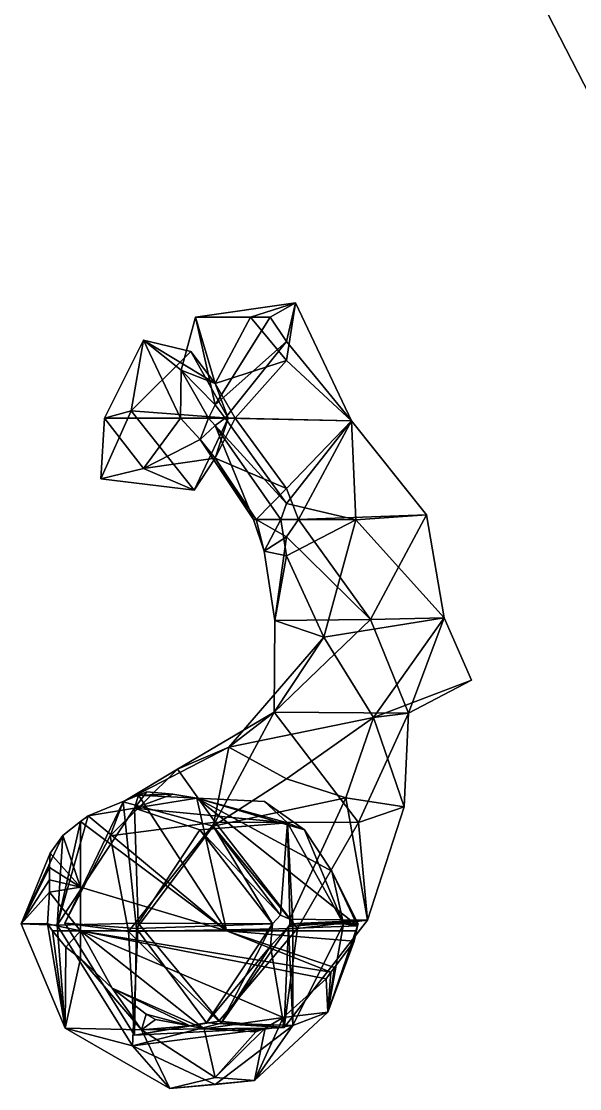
# Model space of a CAD drawing. Extents: x 290095 to 295679, y 4553756 to 4561441.
# Drawn here: x 291259.6 to 291358, y 4553924.4 to 4554112.6 of the extents above; entities that cross this region are included whole.
import ezdxf

# ---------------------------------------------------------------- set-up
doc = ezdxf.new("R2010")
doc.units = 0
doc.layers.add('Au_ppm_Pref_-_0_5', color=7, linetype='CONTINUOUS')

msp = doc.modelspace()

# ---------------------------------------------------------------- linework, layer by layer
at = {"layer": 'Au_ppm_Pref_-_0_5'}
for points in [[(291360.87, 4554097.43, 1787.74), (291361.04, 4554116.1, 1782.83), (291352.4, 4554113.89, 1787.74)], [(291360.87, 4554097.43, 1787.74), (291352.4, 4554113.89, 1787.74), (291362.31, 4554113.89, 1791.05)], [(291290.32, 4554060.43, 1775.86), (291307.92, 4554062.97, 1775.88), (291303.47, 4554060.43, 1777.21)], [(291307.92, 4554062.97, 1775.88), (291290.32, 4554060.43, 1775.86), (291300.01, 4554060.43, 1772.87)], [(291307.92, 4554062.97, 1775.88), (291300.01, 4554060.43, 1772.87), (291306.35, 4554052.8, 1773.31)], [(291306.35, 4554056.16, 1777.28), (291303.47, 4554060.43, 1777.21), (291307.92, 4554062.97, 1775.88)], [(291317.79, 4554042.15, 1775.96), (291306.35, 4554056.16, 1777.28), (291307.92, 4554062.97, 1775.88)], [(291317.79, 4554042.15, 1775.96), (291307.92, 4554062.97, 1775.88), (291306.35, 4554052.8, 1773.31)], [(291290.32, 4554060.43, 1775.86), (291293.75, 4554044.98, 1776.65), (291287.76, 4554051.08, 1775.86)], [(291290.32, 4554060.43, 1775.86), (291287.76, 4554051.08, 1775.86), (291293.75, 4554048.74, 1773.82)], [(291290.32, 4554060.43, 1775.86), (291303.47, 4554060.43, 1777.21), (291293.75, 4554044.98, 1776.65)], [(291290.32, 4554060.43, 1775.86), (291293.75, 4554048.74, 1773.82), (291300.01, 4554060.43, 1772.87)], [(291306.35, 4554056.16, 1777.28), (291293.75, 4554044.98, 1776.65), (291303.47, 4554060.43, 1777.21)], [(291306.35, 4554052.8, 1773.31), (291300.01, 4554060.43, 1772.87), (291293.75, 4554048.74, 1773.82)], [(291287.63, 4554042.61, 1775.86), (291274.28, 4554042.61, 1773.15), (291281.15, 4554056.36, 1774.5)], [(291278.98, 4554043.95, 1768.77), (291281.15, 4554056.36, 1774.5), (291274.28, 4554042.61, 1773.15)], [(291289.49, 4554054.41, 1769.92), (291281.15, 4554056.36, 1774.5), (291278.98, 4554043.95, 1768.77)], [(291293.75, 4554048.74, 1773.82), (291287.76, 4554051.08, 1775.86), (291281.15, 4554056.36, 1774.5)], [(291293.75, 4554048.74, 1773.82), (291281.15, 4554056.36, 1774.5), (291289.49, 4554054.41, 1769.92)], [(291287.63, 4554042.61, 1775.86), (291281.15, 4554056.36, 1774.5), (291287.76, 4554051.08, 1775.86)], [(291306.35, 4554056.16, 1777.28), (291295.52, 4554042.61, 1776.69), (291293.75, 4554044.98, 1776.65)], [(291295.52, 4554042.61, 1776.69), (291306.35, 4554056.16, 1777.28), (291317.79, 4554042.15, 1775.96)], [(291296.06, 4554042.61, 1769.92), (291289.49, 4554054.41, 1769.92), (291278.98, 4554043.95, 1768.77)], [(291293.75, 4554048.74, 1773.82), (291289.49, 4554054.41, 1769.92), (291296.06, 4554042.61, 1769.92)], [(291306.35, 4554052.8, 1773.31), (291293.75, 4554048.74, 1773.82), (291297.27, 4554042.61, 1774.2)], [(291317.79, 4554042.15, 1775.96), (291306.35, 4554052.8, 1773.31), (291297.27, 4554042.61, 1774.2)], [(291292.57, 4554042.61, 1776.41), (291287.63, 4554042.61, 1775.86), (291287.76, 4554051.08, 1775.86)], [(291292.57, 4554042.61, 1776.41), (291287.76, 4554051.08, 1775.86), (291293.75, 4554044.98, 1776.65)], [(291293.75, 4554048.74, 1773.82), (291296.06, 4554042.61, 1769.92), (291297.27, 4554042.61, 1774.2)], [(291290.09, 4554029.97, 1769.92), (291278.98, 4554043.95, 1768.77), (291273.62, 4554031.97, 1769.92)], [(291273.62, 4554031.97, 1769.92), (291278.98, 4554043.95, 1768.77), (291274.28, 4554042.61, 1773.15)], [(291296.06, 4554042.61, 1769.92), (291278.98, 4554043.95, 1768.77), (291290.09, 4554029.97, 1769.92)], [(291292.57, 4554042.61, 1776.41), (291293.75, 4554044.98, 1776.65), (291295.52, 4554042.61, 1776.69)], [(291281.15, 4554033.74, 1772.88), (291273.62, 4554031.97, 1769.92), (291274.28, 4554042.61, 1773.15)], [(291287.63, 4554042.61, 1775.86), (291281.15, 4554033.74, 1772.88), (291274.28, 4554042.61, 1773.15)], [(291287.63, 4554042.61, 1775.86), (291291.1, 4554038.88, 1775.86), (291281.15, 4554033.74, 1772.88)], [(291292.57, 4554042.61, 1776.41), (291291.1, 4554038.88, 1775.86), (291287.63, 4554042.61, 1775.86)], [(291293.75, 4554035.57, 1773.51), (291296.06, 4554042.61, 1769.92), (291290.09, 4554029.97, 1769.92)], [(291292.57, 4554042.61, 1776.41), (291293.75, 4554041.32, 1776.29), (291291.1, 4554038.88, 1775.86)], [(291292.57, 4554042.61, 1776.41), (291295.52, 4554042.61, 1776.69), (291293.75, 4554041.32, 1776.29)], [(291306.35, 4554027.58, 1776.78), (291293.75, 4554041.32, 1776.29), (291295.52, 4554042.61, 1776.69)], [(291306.35, 4554030.23, 1774.05), (291297.27, 4554042.61, 1774.2), (291293.75, 4554035.57, 1773.51)], [(291293.75, 4554035.57, 1773.51), (291297.27, 4554042.61, 1774.2), (291296.06, 4554042.61, 1769.92)], [(291317.79, 4554042.15, 1775.96), (291306.35, 4554027.58, 1776.78), (291295.52, 4554042.61, 1776.69)], [(291317.79, 4554042.15, 1775.96), (291297.27, 4554042.61, 1774.2), (291306.35, 4554030.23, 1774.05)], [(291308.45, 4554024.8, 1774.87), (291317.79, 4554042.15, 1775.96), (291306.35, 4554030.23, 1774.05)], [(291317.79, 4554042.15, 1775.96), (291318.55, 4554024.7, 1782.1), (291306.35, 4554027.58, 1776.78)], [(291308.45, 4554024.8, 1774.87), (291331.04, 4554025.62, 1775.85), (291317.79, 4554042.15, 1775.96)], [(291317.79, 4554042.15, 1775.96), (291331.04, 4554025.62, 1775.85), (291318.55, 4554024.7, 1782.1)], [(291300.53, 4554024.8, 1775.86), (291291.1, 4554038.88, 1775.86), (291293.75, 4554041.32, 1776.29)], [(291306.35, 4554027.58, 1776.78), (291305.32, 4554024.8, 1776.34), (291293.75, 4554041.32, 1776.29)], [(291300.53, 4554024.8, 1775.86), (291293.75, 4554041.32, 1776.29), (291305.32, 4554024.8, 1776.34)], [(291293.75, 4554035.57, 1773.51), (291281.15, 4554033.74, 1772.88), (291291.1, 4554038.88, 1775.86)], [(291300.53, 4554024.8, 1775.86), (291293.75, 4554035.57, 1773.51), (291291.1, 4554038.88, 1775.86)], [(291293.75, 4554035.57, 1773.51), (291290.09, 4554029.97, 1769.92), (291281.15, 4554033.74, 1772.88)], [(291306.35, 4554030.23, 1774.05), (291293.75, 4554035.57, 1773.51), (291300.99, 4554024.8, 1773.33)], [(291300.53, 4554024.8, 1775.86), (291300.99, 4554024.8, 1773.33), (291293.75, 4554035.57, 1773.51)], [(291281.15, 4554033.74, 1772.88), (291290.09, 4554029.97, 1769.92), (291273.62, 4554031.97, 1769.92)], [(291308.45, 4554024.8, 1774.87), (291306.35, 4554030.23, 1774.05), (291300.99, 4554024.8, 1773.33)], [(291305.32, 4554024.8, 1776.34), (291306.35, 4554027.58, 1776.78), (291318.55, 4554024.7, 1782.1)], [(291302.39, 4554019.2, 1775.86), (291300.53, 4554024.8, 1775.86), (291305.32, 4554024.8, 1776.34)], [(291300.53, 4554024.8, 1775.86), (291302.39, 4554019.2, 1775.86), (291300.99, 4554024.8, 1773.33)], [(291308.45, 4554024.8, 1774.87), (291300.99, 4554024.8, 1773.33), (291306.35, 4554021.7, 1774.83)], [(291302.39, 4554019.2, 1775.86), (291306.35, 4554021.7, 1774.83), (291300.99, 4554024.8, 1773.33)], [(291302.39, 4554019.2, 1775.86), (291305.32, 4554024.8, 1776.34), (291306.35, 4554018.38, 1778)], [(291306.35, 4554018.38, 1778), (291305.32, 4554024.8, 1776.34), (291318.55, 4554024.7, 1782.1)], [(291308.45, 4554024.8, 1774.87), (291306.35, 4554021.7, 1774.83), (291321.15, 4554007.15, 1774.19)], [(291321.15, 4554007.15, 1774.19), (291331.04, 4554025.62, 1775.85), (291308.45, 4554024.8, 1774.87)], [(291318.55, 4554024.7, 1782.1), (291331.04, 4554025.62, 1775.85), (291334.17, 4554007.46, 1782.31)], [(291321.15, 4554007.15, 1774.19), (291334.17, 4554007.46, 1782.31), (291331.04, 4554025.62, 1775.85)], [(291312.94, 4554004.06, 1781.07), (291306.35, 4554018.38, 1778), (291318.55, 4554024.7, 1782.1)], [(291334.17, 4554007.46, 1782.31), (291312.94, 4554004.06, 1781.07), (291318.55, 4554024.7, 1782.1)], [(291304.28, 4554006.98, 1775.86), (291306.35, 4554021.7, 1774.83), (291302.39, 4554019.2, 1775.86)], [(291304.28, 4554006.98, 1775.86), (291321.15, 4554007.15, 1774.19), (291306.35, 4554021.7, 1774.83)], [(291304.28, 4554006.98, 1775.86), (291302.39, 4554019.2, 1775.86), (291306.35, 4554018.38, 1778)], [(291304.28, 4554006.98, 1775.86), (291306.35, 4554018.38, 1778), (291312.94, 4554004.06, 1781.07)], [(291321.15, 4554007.15, 1774.19), (291304.28, 4554006.98, 1775.86), (291304.15, 4553990.81, 1775.97)], [(291327.88, 4553990.66, 1776.49), (291321.15, 4554007.15, 1774.19), (291304.15, 4553990.81, 1775.97)], [(291304.28, 4554006.98, 1775.86), (291312.94, 4554004.06, 1781.07), (291304.15, 4553990.81, 1775.97)], [(291334.17, 4554007.46, 1782.31), (291321.66, 4553989.88, 1782.85), (291312.94, 4554004.06, 1781.07)], [(291334.17, 4554007.46, 1782.31), (291321.15, 4554007.15, 1774.19), (291327.88, 4553990.66, 1776.49)], [(291338.97, 4553996.48, 1781.8), (291321.66, 4553989.88, 1782.85), (291334.17, 4554007.46, 1782.31)], [(291327.88, 4553990.66, 1776.49), (291338.97, 4553996.48, 1781.8), (291334.17, 4554007.46, 1782.31)], [(291296.18, 4553984.66, 1781.3), (291312.94, 4554004.06, 1781.07), (291321.66, 4553989.88, 1782.85)], [(291296.18, 4553984.66, 1781.3), (291304.15, 4553990.81, 1775.97), (291312.94, 4554004.06, 1781.07)], [(291327.88, 4553990.66, 1776.49), (291321.66, 4553989.88, 1782.85), (291338.97, 4553996.48, 1781.8)], [(291287.1, 4553980.74, 1775.86), (291304.15, 4553990.81, 1775.97), (291296.18, 4553984.66, 1781.3)], [(291287.1, 4553980.74, 1775.86), (291293.78, 4553971.45, 1773.92), (291304.15, 4553990.81, 1775.97)], [(291293.78, 4553971.45, 1773.92), (291319.02, 4553971.39, 1775.86), (291304.15, 4553990.81, 1775.97)], [(291321.66, 4553989.88, 1782.85), (291306.35, 4553979.05, 1784.37), (291296.18, 4553984.66, 1781.3)], [(291327.88, 4553990.66, 1776.49), (291304.15, 4553990.81, 1775.97), (291319.02, 4553971.39, 1775.86)], [(291316.8, 4553975.7, 1785.27), (291306.35, 4553979.05, 1784.37), (291321.66, 4553989.88, 1782.85)], [(291316.8, 4553975.7, 1785.27), (291321.66, 4553989.88, 1782.85), (291327.12, 4553974.11, 1781.8)], [(291327.88, 4553990.66, 1776.49), (291319.02, 4553971.39, 1775.86), (291327.12, 4553974.11, 1781.8)], [(291327.88, 4553990.66, 1776.49), (291327.12, 4553974.11, 1781.8), (291321.66, 4553989.88, 1782.85)], [(291296.18, 4553984.66, 1781.3), (291293.41, 4553970.7, 1786.51), (291277.53, 4553974.99, 1782.1)], [(291296.18, 4553984.66, 1781.3), (291277.53, 4553974.99, 1782.1), (291287.1, 4553980.74, 1775.86)], [(291293.41, 4553970.7, 1786.51), (291296.18, 4553984.66, 1781.3), (291306.35, 4553979.05, 1784.37)], [(291287.1, 4553980.74, 1775.86), (291277.53, 4553974.99, 1782.1), (291275.26, 4553969.02, 1776.73)], [(291287.1, 4553980.74, 1775.86), (291275.26, 4553969.02, 1776.73), (291293.78, 4553971.45, 1773.92)], [(291293.41, 4553970.7, 1786.51), (291306.35, 4553979.05, 1784.37), (291316.8, 4553975.7, 1785.27)], [(291271.37, 4553972.55, 1797.51), (291280.26, 4553976.16, 1795.84), (291295.74, 4553952.28, 1800.98)], [(291279.52, 4553973.9, 1793.48), (291280.26, 4553976.16, 1795.84), (291271.37, 4553972.55, 1797.51)], [(291279.52, 4553973.9, 1793.48), (291281.72, 4553976.75, 1795.56), (291280.26, 4553976.16, 1795.84)], [(291279.52, 4553973.9, 1793.48), (291286.31, 4553976.36, 1795.3), (291281.72, 4553976.75, 1795.56)], [(291286.31, 4553976.36, 1795.3), (291279.52, 4553973.9, 1793.48), (291290.55, 4553975.66, 1795.15)], [(291281.72, 4553976.75, 1795.56), (291286.31, 4553976.36, 1795.3), (291280.26, 4553976.16, 1795.84)], [(291280.26, 4553976.16, 1795.84), (291286.31, 4553976.36, 1795.3), (291290.55, 4553975.66, 1795.15)], [(291280.26, 4553976.16, 1795.84), (291290.55, 4553975.66, 1795.15), (291295.74, 4553952.28, 1800.98)], [(291279.89, 4553952.65, 1785.8), (291267.26, 4553953.6, 1781.8), (291277.53, 4553974.99, 1782.1)], [(291275.26, 4553969.02, 1776.73), (291277.53, 4553974.99, 1782.1), (291267.26, 4553953.6, 1781.8)], [(291279.89, 4553952.65, 1785.8), (291277.53, 4553974.99, 1782.1), (291293.41, 4553970.7, 1786.51)], [(291279.52, 4553973.9, 1793.48), (291306.52, 4553971.28, 1793.61), (291290.55, 4553975.66, 1795.15)], [(291318.88, 4553953.17, 1798.9), (291295.74, 4553952.28, 1800.98), (291290.55, 4553975.66, 1795.15)], [(291302.44, 4553975.06, 1795.53), (291309.53, 4553970.06, 1796.38), (291290.55, 4553975.66, 1795.15)], [(291309.53, 4553970.06, 1796.38), (291314.33, 4553962.8, 1797.48), (291290.55, 4553975.66, 1795.15)], [(291314.33, 4553962.8, 1797.48), (291318.88, 4553953.17, 1798.9), (291290.55, 4553975.66, 1795.15)], [(291290.55, 4553975.66, 1795.15), (291306.52, 4553971.28, 1793.61), (291302.44, 4553975.06, 1795.53)], [(291306.93, 4553954.35, 1787.74), (291293.41, 4553970.7, 1786.51), (291316.8, 4553975.7, 1785.27)], [(291302.44, 4553975.06, 1795.53), (291306.52, 4553971.28, 1793.61), (291309.53, 4553970.06, 1796.38)], [(291306.93, 4553954.35, 1787.74), (291316.8, 4553975.7, 1785.27), (291320.63, 4553954.14, 1782.05)], [(291316.8, 4553975.7, 1785.27), (291327.12, 4553974.11, 1781.8), (291320.63, 4553954.14, 1782.05)], [(291327.12, 4553974.11, 1781.8), (291319.02, 4553971.39, 1775.86), (291320.63, 4553954.14, 1782.05)], [(291271.37, 4553972.55, 1797.51), (291265.91, 4553953.28, 1793.33), (291279.52, 4553973.9, 1793.48)], [(291280.19, 4553953.63, 1789.64), (291279.52, 4553973.9, 1793.48), (291265.91, 4553953.28, 1793.33)], [(291270, 4553971.53, 1797.89), (291265.91, 4553953.28, 1793.33), (291271.37, 4553972.55, 1797.51)], [(291270, 4553971.53, 1797.89), (291271.37, 4553972.55, 1797.51), (291295.74, 4553952.28, 1800.98)], [(291280.19, 4553953.63, 1789.64), (291291.06, 4553970.09, 1789.42), (291279.52, 4553973.9, 1793.48)], [(291291.06, 4553970.09, 1789.42), (291306.52, 4553971.28, 1793.61), (291279.52, 4553973.9, 1793.48)], [(291266.91, 4553969.08, 1798.69), (291265.91, 4553953.28, 1793.33), (291270, 4553971.53, 1797.89)], [(291270, 4553959.95, 1800.98), (291266.91, 4553969.08, 1798.69), (291270, 4553971.53, 1797.89)], [(291270, 4553959.95, 1800.98), (291270, 4553971.53, 1797.89), (291295.74, 4553952.28, 1800.98)], [(291275.26, 4553969.02, 1776.73), (291278.48, 4553952.17, 1774.67), (291293.78, 4553971.45, 1773.92)], [(291308.27, 4553952.65, 1774.93), (291293.78, 4553971.45, 1773.92), (291278.48, 4553952.17, 1774.67)], [(291303.86, 4553953.52, 1787.74), (291279.89, 4553952.65, 1785.8), (291293.41, 4553970.7, 1786.51)], [(291305.3, 4553955.01, 1787.74), (291306.52, 4553971.28, 1793.61), (291291.06, 4553970.09, 1789.42)], [(291303.86, 4553953.52, 1787.74), (291293.41, 4553970.7, 1786.51), (291305.3, 4553955.01, 1787.74)], [(291306.93, 4553954.35, 1787.74), (291305.3, 4553955.01, 1787.74), (291293.41, 4553970.7, 1786.51)], [(291293.78, 4553971.45, 1773.92), (291308.27, 4553952.65, 1774.93), (291319.02, 4553971.39, 1775.86)], [(291305.3, 4553955.01, 1787.74), (291306.93, 4553954.35, 1787.74), (291306.52, 4553971.28, 1793.61)], [(291306.52, 4553971.28, 1793.61), (291316.41, 4553953.52, 1794.1), (291309.53, 4553970.06, 1796.38)], [(291306.93, 4553954.35, 1787.74), (291307.49, 4553953.52, 1788.28), (291306.52, 4553971.28, 1793.61)], [(291307.49, 4553953.52, 1788.28), (291316.41, 4553953.52, 1794.1), (291306.52, 4553971.28, 1793.61)], [(291308.27, 4553952.65, 1774.93), (291320.63, 4553954.14, 1782.05), (291319.02, 4553971.39, 1775.86)], [(291266.91, 4553969.08, 1798.69), (291264.68, 4553965.96, 1799.62), (291259.59, 4553953.52, 1799.62)], [(291265.91, 4553953.28, 1793.33), (291266.91, 4553969.08, 1798.69), (291259.59, 4553953.52, 1799.62)], [(291264.68, 4553965.96, 1799.62), (291266.91, 4553969.08, 1798.69), (291270, 4553959.95, 1800.98)], [(291275.26, 4553969.02, 1776.73), (291267.26, 4553953.6, 1781.8), (291278.48, 4553952.17, 1774.67)], [(291303.86, 4553953.52, 1787.74), (291291.06, 4553970.09, 1789.42), (291280.19, 4553953.63, 1789.64)], [(291303.86, 4553953.52, 1787.74), (291305.3, 4553955.01, 1787.74), (291291.06, 4553970.09, 1789.42)], [(291309.53, 4553970.06, 1796.38), (291316.41, 4553953.52, 1794.1), (291314.33, 4553962.8, 1797.48)], [(291259.59, 4553953.52, 1799.62), (291264.68, 4553965.96, 1799.62), (291264.53, 4553963.45, 1800.3)], [(291264.68, 4553965.96, 1799.62), (291270, 4553959.95, 1800.98), (291264.53, 4553963.45, 1800.3)], [(291259.59, 4553953.52, 1799.62), (291264.53, 4553963.45, 1800.3), (291264.53, 4553961.28, 1800.98)], [(291264.53, 4553963.45, 1800.3), (291270, 4553959.95, 1800.98), (291264.53, 4553961.28, 1800.98)], [(291314.33, 4553962.8, 1797.48), (291318.99, 4553953.52, 1798.86), (291318.88, 4553953.17, 1798.9)], [(291314.33, 4553962.8, 1797.48), (291316.41, 4553953.52, 1794.1), (291318.99, 4553953.52, 1798.86)], [(291259.59, 4553953.52, 1799.62), (291264.53, 4553961.28, 1800.98), (291264.53, 4553959.11, 1801.65)], [(291264.53, 4553961.28, 1800.98), (291270, 4553959.95, 1800.98), (291264.53, 4553959.11, 1801.65)], [(291259.59, 4553953.52, 1799.62), (291264.53, 4553959.11, 1801.65), (291264.23, 4553953.52, 1803.17)], [(291264.23, 4553953.52, 1803.17), (291264.53, 4553959.11, 1801.65), (291270, 4553952.28, 1803.02)], [(291264.53, 4553959.11, 1801.65), (291270, 4553959.95, 1800.98), (291270, 4553952.28, 1803.02)], [(291295.74, 4553952.28, 1800.98), (291270, 4553952.28, 1803.02), (291270, 4553959.95, 1800.98)], [(291267.31, 4553935.1, 1799.58), (291259.59, 4553953.52, 1799.62), (291264.23, 4553953.52, 1803.17)], [(291265.91, 4553953.28, 1793.33), (291259.59, 4553953.52, 1799.62), (291267.31, 4553935.1, 1799.58)], [(291265.09, 4553952.28, 1803.43), (291264.23, 4553953.52, 1803.17), (291270, 4553952.28, 1803.02)], [(291265.09, 4553952.28, 1803.43), (291267.31, 4553935.1, 1799.58), (291264.23, 4553953.52, 1803.17)], [(291280.19, 4553953.63, 1789.64), (291265.91, 4553953.28, 1793.33), (291279.2, 4553931.99, 1793.38)], [(291279.2, 4553931.99, 1793.38), (291265.91, 4553953.28, 1793.33), (291267.31, 4553935.1, 1799.58)], [(291279.89, 4553952.65, 1785.8), (291279.56, 4553933.88, 1781.89), (291267.26, 4553953.6, 1781.8)], [(291267.26, 4553953.6, 1781.8), (291279.56, 4553933.88, 1781.89), (291278.48, 4553952.17, 1774.67)], [(291280.19, 4553953.63, 1789.64), (291279.2, 4553931.99, 1793.38), (291294.83, 4553936, 1789.04)], [(291303.86, 4553953.52, 1787.74), (291292.22, 4553936.04, 1786.91), (291279.89, 4553952.65, 1785.8)], [(291303.86, 4553953.52, 1787.74), (291280.19, 4553953.63, 1789.64), (291294.83, 4553936, 1789.04)], [(291303.86, 4553953.52, 1787.74), (291303.53, 4553949.54, 1787.74), (291292.22, 4553936.04, 1786.91)], [(291303.86, 4553953.52, 1787.74), (291294.83, 4553936, 1789.04), (291303.53, 4553949.54, 1787.74)], [(291306.7, 4553953.02, 1787.74), (291320.63, 4553954.14, 1782.05), (291305.94, 4553935.22, 1782.17)], [(291305.94, 4553935.22, 1782.17), (291320.63, 4553954.14, 1782.05), (291308.27, 4553952.65, 1774.93)], [(291306.7, 4553953.02, 1787.74), (291306.92, 4553953.52, 1787.74), (291320.63, 4553954.14, 1782.05)], [(291307.49, 4553953.52, 1788.28), (291306.7, 4553953.02, 1787.74), (291307.44, 4553935.55, 1793.75)], [(291306.92, 4553953.52, 1787.74), (291306.7, 4553953.02, 1787.74), (291307.49, 4553953.52, 1788.28)], [(291306.93, 4553954.35, 1787.74), (291306.92, 4553953.52, 1787.74), (291307.49, 4553953.52, 1788.28)], [(291306.92, 4553953.52, 1787.74), (291306.93, 4553954.35, 1787.74), (291320.63, 4553954.14, 1782.05)], [(291307.49, 4553953.52, 1788.28), (291307.44, 4553935.55, 1793.75), (291316.41, 4553953.52, 1794.1)], [(291316.41, 4553953.52, 1794.1), (291307.44, 4553935.55, 1793.75), (291313.63, 4553937.9, 1799.62)], [(291316.41, 4553953.52, 1794.1), (291313.63, 4553937.9, 1799.62), (291318.88, 4553953.17, 1798.9)], [(291316.41, 4553953.52, 1794.1), (291318.88, 4553953.17, 1798.9), (291318.99, 4553953.52, 1798.86)], [(291265.09, 4553952.28, 1803.43), (291270, 4553952.28, 1803.02), (291267.46, 4553949.4, 1804.32)], [(291267.46, 4553949.4, 1804.32), (291267.31, 4553935.1, 1799.58), (291265.09, 4553952.28, 1803.43)], [(291267.46, 4553949.4, 1804.32), (291270, 4553952.28, 1803.02), (291270, 4553947.41, 1804.86)], [(291270, 4553947.41, 1804.86), (291270, 4553952.28, 1803.02), (291275.59, 4553942.14, 1805.77)], [(291275.59, 4553942.14, 1805.77), (291270, 4553952.28, 1803.02), (291291.8, 4553934.98, 1805.32)], [(291270, 4553952.28, 1803.02), (291295.74, 4553952.28, 1800.98), (291314.18, 4553944.96, 1801.21)], [(291313.33, 4553943.82, 1801.55), (291270, 4553952.28, 1803.02), (291314.18, 4553944.96, 1801.21)], [(291313.33, 4553943.82, 1801.55), (291305.77, 4553936.98, 1803.74), (291270, 4553952.28, 1803.02)], [(291305.77, 4553936.98, 1803.74), (291291.8, 4553934.98, 1805.32), (291270, 4553952.28, 1803.02)], [(291308.27, 4553952.65, 1774.93), (291278.48, 4553952.17, 1774.67), (291294.43, 4553936.35, 1776.6)], [(291278.48, 4553952.17, 1774.67), (291279.56, 4553933.88, 1781.89), (291294.43, 4553936.35, 1776.6)], [(291279.89, 4553952.65, 1785.8), (291292.22, 4553936.04, 1786.91), (291279.56, 4553933.88, 1781.89)], [(291294.43, 4553936.35, 1776.6), (291305.94, 4553935.22, 1782.17), (291308.27, 4553952.65, 1774.93)], [(291294.83, 4553936, 1789.04), (291307.44, 4553935.55, 1793.75), (291306.7, 4553953.02, 1787.74)], [(291294.83, 4553936, 1789.04), (291306.7, 4553953.02, 1787.74), (291303.53, 4553949.54, 1787.74)], [(291318.88, 4553953.17, 1798.9), (291318.69, 4553952.28, 1799.15), (291295.74, 4553952.28, 1800.98)], [(291314.18, 4553944.96, 1801.21), (291295.74, 4553952.28, 1800.98), (291314.79, 4553945.78, 1800.98)], [(291295.74, 4553952.28, 1800.98), (291318.69, 4553952.28, 1799.15), (291318.26, 4553950.44, 1799.62)], [(291314.79, 4553945.78, 1800.98), (291295.74, 4553952.28, 1800.98), (291318.26, 4553950.44, 1799.62)], [(291303.53, 4553949.54, 1787.74), (291306.7, 4553953.02, 1787.74), (291305.94, 4553935.22, 1782.17)], [(291318.88, 4553953.17, 1798.9), (291313.63, 4553937.9, 1799.62), (291318.69, 4553952.28, 1799.15)], [(291318.69, 4553952.28, 1799.15), (291313.63, 4553937.9, 1799.62), (291318.26, 4553950.44, 1799.62)], [(291292.22, 4553936.04, 1786.91), (291303.53, 4553949.54, 1787.74), (291305.94, 4553935.22, 1782.17)], [(291318.26, 4553950.44, 1799.62), (291313.63, 4553937.9, 1799.62), (291314.79, 4553945.78, 1800.98)], [(291270, 4553947.41, 1804.86), (291267.31, 4553935.1, 1799.58), (291267.46, 4553949.4, 1804.32)], [(291280.79, 4553934.81, 1805.82), (291267.31, 4553935.1, 1799.58), (291270, 4553947.41, 1804.86)], [(291275.59, 4553942.14, 1805.77), (291280.79, 4553934.81, 1805.82), (291270, 4553947.41, 1804.86)], [(291314.79, 4553945.78, 1800.98), (291313.63, 4553937.9, 1799.62), (291314.18, 4553944.96, 1801.21)], [(291314.18, 4553944.96, 1801.21), (291313.63, 4553937.9, 1799.62), (291313.33, 4553943.82, 1801.55)], [(291281.6, 4553937.6, 1806.31), (291275.59, 4553942.14, 1805.77), (291289.31, 4553935.51, 1805.6)], [(291289.31, 4553935.51, 1805.6), (291275.59, 4553942.14, 1805.77), (291291.8, 4553934.98, 1805.32)], [(291281.6, 4553937.6, 1806.31), (291280.79, 4553934.81, 1805.82), (291275.59, 4553942.14, 1805.77)], [(291313.63, 4553937.9, 1799.62), (291305.77, 4553936.98, 1803.74), (291313.33, 4553943.82, 1801.55)], [(291294.43, 4553936.35, 1776.6), (291279.56, 4553933.88, 1781.89), (291305.94, 4553935.22, 1782.17)], [(291280.79, 4553934.81, 1805.82), (291281.6, 4553937.6, 1806.31), (291283.27, 4553936.64, 1806.35)], [(291280.79, 4553934.81, 1805.82), (291283.27, 4553936.64, 1806.35), (291289.31, 4553935.51, 1805.6)], [(291283.27, 4553936.64, 1806.35), (291281.6, 4553937.6, 1806.31), (291289.31, 4553935.51, 1805.6)], [(291305.77, 4553936.98, 1803.74), (291302.58, 4553935.09, 1804.43), (291291.8, 4553934.98, 1805.32)], [(291313.63, 4553937.9, 1799.62), (291300.69, 4553925.89, 1799.62), (291305.77, 4553936.98, 1803.74)], [(291313.63, 4553937.9, 1799.62), (291307.44, 4553935.55, 1793.75), (291300.69, 4553925.89, 1799.62)], [(291305.77, 4553936.98, 1803.74), (291300.69, 4553925.89, 1799.62), (291302.58, 4553935.09, 1804.43)], [(291279.2, 4553931.99, 1793.38), (291267.31, 4553935.1, 1799.58), (291285.78, 4553924.45, 1799.62)], [(291267.31, 4553935.1, 1799.58), (291280.79, 4553934.81, 1805.82), (291285.78, 4553924.45, 1799.62)], [(291294.83, 4553936, 1789.04), (291279.2, 4553931.99, 1793.38), (291307.44, 4553935.55, 1793.75)], [(291279.2, 4553931.99, 1793.38), (291293.75, 4553925.19, 1796.11), (291307.44, 4553935.55, 1793.75)], [(291279.56, 4553933.88, 1781.89), (291292.22, 4553936.04, 1786.91), (291305.94, 4553935.22, 1782.17)], [(291291.8, 4553934.98, 1805.32), (291280.79, 4553934.81, 1805.82), (291289.31, 4553935.51, 1805.6)], [(291293.75, 4553926.43, 1802.71), (291280.79, 4553934.81, 1805.82), (291291.8, 4553934.98, 1805.32)], [(291285.78, 4553924.45, 1799.62), (291280.79, 4553934.81, 1805.82), (291293.75, 4553926.43, 1802.71)], [(291302.58, 4553935.09, 1804.43), (291300.96, 4553934.47, 1804.71), (291291.8, 4553934.98, 1805.32)], [(291300.96, 4553934.47, 1804.71), (291293.75, 4553926.43, 1802.71), (291291.8, 4553934.98, 1805.32)], [(291293.75, 4553925.19, 1796.11), (291300.69, 4553925.89, 1799.62), (291307.44, 4553935.55, 1793.75)], [(291302.58, 4553935.09, 1804.43), (291293.75, 4553926.43, 1802.71), (291300.96, 4553934.47, 1804.71)], [(291302.58, 4553935.09, 1804.43), (291300.69, 4553925.89, 1799.62), (291293.75, 4553926.43, 1802.71)], [(291293.75, 4553925.19, 1796.11), (291279.2, 4553931.99, 1793.38), (291285.78, 4553924.45, 1799.62)], [(291285.78, 4553924.45, 1799.62), (291293.75, 4553926.43, 1802.71), (291300.69, 4553925.89, 1799.62)], [(291293.75, 4553925.19, 1796.11), (291285.78, 4553924.45, 1799.62), (291300.69, 4553925.89, 1799.62)]]:
    msp.add_3dface(points, dxfattribs=at)

doc.saveas('drawing.dxf')
